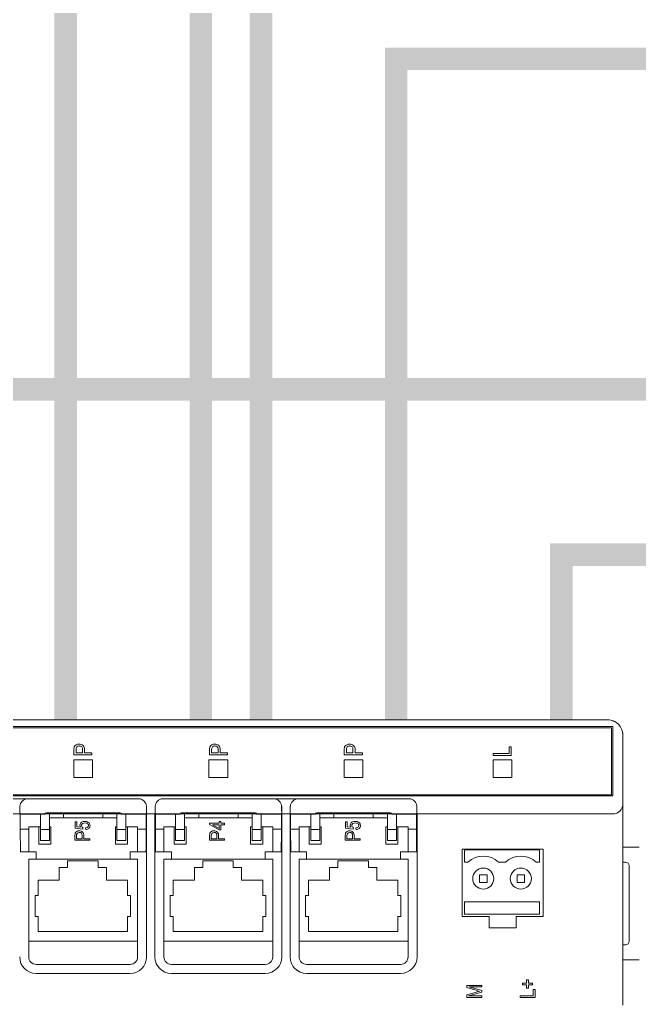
# Model space of a CAD drawing. Header units: inches. Extents: x 67248 to 85686, y -40174 to -31152.
# Drawn here: x 69497.6 to 69580.1, y -33457.1 to -33325.9 of the extents above; entities that cross this region are included whole.
import ezdxf

# ---------------------------------------------------------------- set-up
doc = ezdxf.new("R2010")
doc.units = ezdxf.units.IN
doc.header["$MEASUREMENT"] = 0
doc.layers.add('SI-TOPOLOGY-0.00', color=121, linetype='Continuous', lineweight=0)
doc.layers.add('SI-TOPOLOGY-Ethernet', color=7, linetype='Continuous', lineweight=13, true_color=0x3cf000)
doc.layers.add('SI-TOPOLOGY-FO-mm', color=7, linetype='Continuous', lineweight=13, true_color=0xff4d4d)

# ---------------------------------------------------------------- blocks, each defined once
blk = doc.blocks.new('SWITCHf')
for p, q in [((29.89, -135.45), (29.89, 98.29)), ((30.03, -135.25), (30.03, 98.09)), ((38.95, 98.09), (38.95, -135.25)), ((39.11, -135.13), (39.11, 97.97)), ((40, -134.75), (40, 97.59)), ((27.5, -135.62), (27.5, -1.36)), ((29.5, -54.34), (29.5, -57.49)), ((8.44, -57.66), (21.44, -57.66)), ((10.54, -72.16), (10.54, -57.66)), ((21.44, -57.66), (21.44, -58.66)), ((22.44, -56.55), (25.44, -56.52)), ((22.44, -56.56), (22.44, -56.55)), ((22.44, -58.66), (22.44, -56.56)), ((22.44, -56.56), (22.44, -56.56)), ((25.44, -57.66), (22.44, -57.66)), ((25.44, -56.52), (27.44, -56.52)), ((25.44, -57.66), (25.44, -56.52)), ((25.74, -57.66), (25.44, -57.66)), ((25.74, -57.66), (25.74, -59.21)), ((27.44, -56.49), (28.51, -56.49)), ((27.44, -56.52), (27.44, -56.49)), ((27.44, -59.21), (27.44, -56.52)), ((29.5, -72.34), (29.5, -57.49)), ((6.24, -71.16), (6.24, -58.66)), ((7.44, -71.16), (7.44, -58.66)), ((13.84, -58.91), (11.83, -58.91)), ((11.83, -58.91), (11.83, -70.82)), ((16.63, -58.51), (13.84, -58.51)), ((13.84, -58.51), (13.84, -58.91)), ((16.63, -58.91), (16.63, -58.51)), ((18.66, -58.91), (16.63, -58.91)), ((18.66, -61.72), (18.66, -58.91)), ((21.44, -58.66), (22.44, -58.66)), ((21.44, -71.16), (21.44, -58.66)), ((23.44, -59.01), (25.74, -59.01)), ((23.44, -60.61), (23.44, -59.01)), ((23.94, -60.41), (23.94, -59.21)), ((23.94, -59.21), (25.39, -59.21)), ((25.39, -60.41), (25.39, -59.21)), ((25.39, -59.21), (27.44, -59.21)), ((27.44, -59.81), (27.44, -59.21)), ((27.64, -60.01), (27.64, -60.41)), ((25.74, -60.61), (23.44, -60.61)), ((23.94, -60.41), (25.39, -60.41)), ((27.64, -60.41), (25.39, -60.41)), ((25.74, -60.41), (25.74, -60.61)), ((26.94, -62.3), (26.94, -60.41)), ((27.64, -62.3), (27.64, -60.41)), ((20.34, -61.72), (18.66, -61.72)), ((20.34, -62.83), (20.34, -61.72)), ((21.24, -62.83), (20.34, -62.83)), ((21.24, -66.9), (21.24, -62.83)), ((27.64, -62.3), (26.94, -62.3)), ((26.94, -67.53), (26.94, -62.3)), ((27.64, -64.91), (27.64, -62.3)), ((23.97, -63.8), (23.97, -65.8)), ((24.58, -63.8), (23.97, -63.8)), ((24.17, -64.03), (24.61, -64.03)), ((24.17, -64.76), (24.17, -64.03)), ((24.9, -63.84), (24.58, -63.8)), ((25.6, -63.83), (25.45, -64.85)), ((26.41, -63.83), (25.6, -63.83)), ((25.7, -64.55), (25.78, -64.06)), ((25.78, -64.06), (26.41, -64.06)), ((26.41, -64.06), (26.41, -63.83)), ((34.68, -63.66), (32.34, -63.66)), ((32.34, -63.66), (32.34, -66.16)), ((34.68, -66.16), (34.68, -63.66)), ((35.35, -63.68), (36.04, -63.68)), ((35.35, -66.08), (35.35, -63.68)), ((36.07, -63.96), (35.59, -63.96)), ((35.59, -63.96), (35.59, -64.83)), ((36.04, -63.68), (36.4, -63.72)), ((24.61, -64.76), (24.17, -64.76)), ((24.17, -65), (24.6, -65)), ((24.17, -65.8), (24.17, -65)), ((25.63, -65.23), (25.42, -65.26)), ((25.45, -64.85), (25.66, -64.88)), ((27.64, -67.53), (27.64, -64.91)), ((35.59, -64.83), (36.07, -64.83)), ((36.06, -65.11), (35.59, -65.11)), ((35.59, -65.11), (35.59, -66.08)), ((20.34, -68.01), (20.34, -66.9)), ((20.34, -66.9), (21.24, -66.9)), ((23.97, -65.8), (24.17, -65.8)), ((32.34, -66.16), (34.68, -66.16)), ((35.59, -66.08), (35.35, -66.08)), ((18.66, -70.82), (18.66, -68.01)), ((18.66, -68.01), (20.34, -68.01)), ((26.94, -69.41), (26.94, -67.53)), ((27.64, -67.53), (26.94, -67.53)), ((27.64, -69.41), (27.64, -67.53)), ((23.44, -69.21), (25.74, -69.21)), ((23.44, -70.81), (23.44, -69.21)), ((23.94, -69.41), (23.94, -70.61)), ((25.39, -69.41), (23.94, -69.41)), ((25.39, -69.41), (25.39, -70.61)), ((25.39, -69.41), (27.64, -69.41)), ((25.74, -69.21), (25.74, -69.41)), ((27.64, -69.41), (27.64, -69.81)), ((11.83, -70.82), (13.84, -70.82)), ((13.84, -70.82), (13.84, -71.21)), ((16.63, -71.21), (16.63, -70.82)), ((16.63, -70.82), (18.66, -70.82)), ((25.74, -70.81), (23.44, -70.81)), ((25.39, -70.61), (23.94, -70.61)), ((27.44, -70.61), (25.39, -70.61)), ((25.74, -70.61), (25.74, -72.16)), ((27.44, -70.01), (27.44, -70.61)), ((27.44, -73.3), (27.44, -70.61)), ((13.84, -71.21), (16.63, -71.21)), ((22.44, -71.16), (21.44, -71.16)), ((21.44, -71.16), (21.44, -72.16)), ((22.44, -73.27), (22.44, -71.16)), ((21.44, -72.16), (8.44, -72.16)), ((27.5, -73.36), (8.44, -73.36)), ((22.44, -72.16), (25.44, -72.16)), ((22.44, -73.27), (22.44, -73.28)), ((22.44, -73.27), (22.44, -73.27)), ((25.44, -73.3), (25.44, -72.16)), ((25.44, -72.16), (25.74, -72.16)), ((25.44, -73.3), (27.44, -73.3)), ((27.44, -73.34), (27.44, -73.3)), ((28.51, -73.34), (27.44, -73.34)), ((27.5, -74.46), (8.44, -74.46)), ((22.44, -74.56), (22.44, -74.55)), ((22.44, -76.66), (22.44, -74.56)), ((22.44, -74.56), (22.44, -74.56)), ((25.44, -74.52), (27.44, -74.52)), ((25.44, -75.66), (25.44, -74.52)), ((27.44, -74.49), (28.51, -74.49)), ((27.44, -74.52), (27.44, -74.49)), ((27.44, -77.21), (27.44, -74.52)), ((8.44, -75.66), (21.44, -75.66)), ((10.54, -90.16), (10.54, -75.66)), ((21.44, -75.66), (21.44, -76.66)), ((25.44, -75.66), (22.44, -75.66)), ((25.74, -75.66), (25.44, -75.66)), ((25.74, -75.66), (25.74, -77.21)), ((29.5, -90.34), (29.5, -75.49)), ((6.24, -89.16), (6.24, -76.66)), ((7.44, -89.16), (7.44, -76.66)), ((13.84, -76.91), (11.83, -76.91)), ((11.83, -76.91), (11.83, -88.82)), ((16.63, -76.51), (13.84, -76.51)), ((13.84, -76.51), (13.84, -76.91)), ((16.63, -76.91), (16.63, -76.51)), ((18.66, -76.91), (16.63, -76.91)), ((18.66, -79.72), (18.66, -76.91)), ((21.44, -76.66), (22.44, -76.66)), ((21.44, -89.16), (21.44, -76.66)), ((23.44, -77.01), (25.74, -77.01)), ((23.44, -78.61), (23.44, -77.01)), ((23.94, -78.41), (23.94, -77.21)), ((23.94, -77.21), (25.39, -77.21)), ((25.39, -78.41), (25.39, -77.21)), ((25.39, -77.21), (27.44, -77.21)), ((27.44, -77.81), (27.44, -77.21)), ((25.74, -78.61), (23.44, -78.61)), ((23.94, -78.41), (25.39, -78.41)), ((27.64, -78.41), (25.39, -78.41)), ((25.74, -78.41), (25.74, -78.61)), ((26.94, -80.3), (26.94, -78.41)), ((27.64, -78.01), (27.64, -78.41)), ((27.64, -80.3), (27.64, -78.41)), ((20.34, -79.72), (18.66, -79.72)), ((20.34, -80.83), (20.34, -79.72)), ((21.24, -80.83), (20.34, -80.83)), ((21.24, -84.9), (21.24, -80.83)), ((27.64, -80.3), (26.94, -80.3)), ((26.94, -85.53), (26.94, -80.3)), ((27.64, -82.91), (27.64, -80.3)), ((24.58, -81.74), (23.97, -81.74)), ((23.97, -81.74), (23.97, -83.74)), ((24.17, -81.97), (24.61, -81.97)), ((24.17, -82.7), (24.17, -81.97)), ((24.9, -81.77), (24.58, -81.74)), ((25.34, -83.01), (26.06, -81.71)), ((26.04, -82.11), (25.55, -83.01)), ((26.04, -83.01), (26.04, -82.11)), ((26.06, -81.71), (26.25, -81.71)), ((26.25, -81.71), (26.25, -83.01)), ((32.34, -81.66), (32.34, -84.16)), ((34.68, -81.66), (32.34, -81.66)), ((34.68, -84.16), (34.68, -81.66)), ((35.35, -81.73), (36.04, -81.73)), ((35.35, -84.13), (35.35, -81.73)), ((36.07, -82.01), (35.59, -82.01)), ((35.59, -82.01), (35.59, -82.88)), ((36.04, -81.73), (36.4, -81.78)), ((23.97, -83.74), (24.17, -83.74)), ((24.61, -82.7), (24.17, -82.7)), ((24.17, -83.74), (24.17, -82.93)), ((24.17, -82.93), (24.6, -82.93)), ((25.34, -83.24), (25.34, -83.01)), ((26.04, -83.24), (25.34, -83.24)), ((25.55, -83.01), (26.04, -83.01)), ((26.04, -83.74), (26.04, -83.24)), ((26.25, -83.74), (26.04, -83.74)), ((26.25, -83.01), (26.49, -83.01)), ((26.49, -83.24), (26.25, -83.24)), ((26.25, -83.24), (26.25, -83.74)), ((26.49, -83.01), (26.49, -83.24)), ((27.64, -85.53), (27.64, -82.91)), ((35.59, -82.88), (36.07, -82.88)), ((36.06, -83.16), (35.59, -83.16)), ((35.59, -83.16), (35.59, -84.13)), ((20.34, -86.01), (20.34, -84.9)), ((20.34, -84.9), (21.24, -84.9)), ((32.34, -84.16), (34.68, -84.16)), ((35.59, -84.13), (35.35, -84.13)), ((18.66, -88.82), (18.66, -86.01)), ((18.66, -86.01), (20.34, -86.01)), ((26.94, -87.41), (26.94, -85.53)), ((27.64, -85.53), (26.94, -85.53)), ((27.64, -87.41), (27.64, -85.53)), ((23.44, -88.81), (23.44, -87.21)), ((23.44, -87.21), (25.74, -87.21)), ((23.94, -87.41), (23.94, -88.61)), ((25.39, -87.41), (23.94, -87.41)), ((25.39, -87.41), (25.39, -88.61)), ((25.39, -87.41), (27.64, -87.41)), ((25.74, -87.21), (25.74, -87.41)), ((27.64, -87.41), (27.64, -87.81)), ((11.83, -88.82), (13.84, -88.82)), ((13.84, -88.82), (13.84, -89.21)), ((13.84, -89.21), (16.63, -89.21)), ((16.63, -89.21), (16.63, -88.82)), ((16.63, -88.82), (18.66, -88.82)), ((21.44, -89.16), (21.44, -90.16)), ((22.44, -89.16), (21.44, -89.16)), ((22.44, -91.27), (22.44, -89.16)), ((25.74, -88.81), (23.44, -88.81)), ((25.39, -88.61), (23.94, -88.61)), ((27.44, -88.61), (25.39, -88.61)), ((25.74, -88.61), (25.74, -90.16)), ((27.44, -88.01), (27.44, -88.61)), ((27.44, -91.3), (27.44, -88.61)), ((21.44, -90.16), (8.44, -90.16)), ((22.44, -90.16), (25.44, -90.16)), ((25.44, -91.3), (25.44, -90.16)), ((25.44, -90.16), (25.74, -90.16)), ((29.5, -90.34), (29.5, -93.49)), ((27.5, -91.36), (8.44, -91.36)), ((22.44, -91.27), (22.44, -91.28)), ((22.44, -91.27), (22.44, -91.27)), ((25.44, -91.3), (27.44, -91.3)), ((27.44, -91.34), (27.44, -91.3)), ((28.51, -91.34), (27.44, -91.34)), ((27.5, -92.46), (27.5, -91.36)), ((27.5, -92.46), (8.44, -92.46)), ((22.44, -92.55), (25.44, -92.52)), ((22.44, -92.56), (22.44, -92.55)), ((22.44, -94.66), (22.44, -92.56)), ((22.44, -92.56), (22.44, -92.56)), ((25.44, -92.52), (27.44, -92.52)), ((25.44, -93.66), (25.44, -92.52)), ((27.44, -92.49), (28.51, -92.49)), ((27.44, -92.52), (27.44, -92.49)), ((27.44, -95.21), (27.44, -92.52)), ((8.44, -93.66), (21.44, -93.66)), ((10.54, -108.16), (10.54, -93.66)), ((21.44, -93.66), (21.44, -94.66)), ((25.44, -93.66), (22.44, -93.66)), ((25.74, -93.66), (25.44, -93.66)), ((25.74, -93.66), (25.74, -95.21)), ((29.5, -108.34), (29.5, -93.49)), ((6.24, -107.16), (6.24, -94.66)), ((7.44, -107.16), (7.44, -94.66)), ((13.84, -94.91), (11.83, -94.91)), ((11.83, -94.91), (11.83, -106.82)), ((16.63, -94.51), (13.84, -94.51)), ((13.84, -94.51), (13.84, -94.91)), ((16.63, -94.91), (16.63, -94.51)), ((18.66, -94.91), (16.63, -94.91)), ((18.66, -97.72), (18.66, -94.91)), ((21.44, -94.66), (22.44, -94.66)), ((21.44, -107.16), (21.44, -94.66)), ((23.44, -95.01), (25.74, -95.01)), ((23.44, -96.61), (23.44, -95.01)), ((23.94, -96.41), (23.94, -95.21)), ((23.94, -95.21), (25.39, -95.21)), ((25.39, -96.41), (25.39, -95.21)), ((25.39, -95.21), (27.44, -95.21)), ((27.44, -95.81), (27.44, -95.21)), ((25.74, -96.61), (23.44, -96.61)), ((23.94, -96.41), (25.39, -96.41)), ((27.64, -96.41), (25.39, -96.41)), ((25.74, -96.41), (25.74, -96.61)), ((26.94, -98.3), (26.94, -96.41)), ((27.64, -96.01), (27.64, -96.41)), ((27.64, -98.3), (27.64, -96.41)), ((20.34, -97.72), (18.66, -97.72)), ((20.34, -98.83), (20.34, -97.72)), ((27.64, -98.3), (26.94, -98.3)), ((26.94, -103.53), (26.94, -98.3)), ((27.64, -100.91), (27.64, -98.3)), ((21.24, -98.83), (20.34, -98.83)), ((21.24, -102.9), (21.24, -98.83)), ((34.68, -99.66), (32.34, -99.66)), ((32.34, -99.66), (32.34, -102.16)), ((34.68, -102.16), (34.68, -99.66)), ((35.35, -99.68), (36.04, -99.68)), ((35.35, -102.08), (35.35, -99.68)), ((36.04, -99.68), (36.4, -99.72)), ((23.97, -99.8), (23.97, -101.8)), ((24.58, -99.8), (23.97, -99.8)), ((24.17, -100.03), (24.61, -100.03)), ((24.17, -100.76), (24.17, -100.03)), ((24.61, -100.76), (24.17, -100.76)), ((24.17, -101), (24.6, -101)), ((24.17, -101.8), (24.17, -101)), ((24.9, -99.84), (24.58, -99.8)), ((25.6, -99.83), (25.45, -100.85)), ((25.45, -100.85), (25.66, -100.88)), ((26.41, -99.83), (25.6, -99.83)), ((25.7, -100.55), (25.78, -100.06)), ((25.78, -100.06), (26.41, -100.06)), ((26.41, -100.06), (26.41, -99.83)), ((27.64, -103.53), (27.64, -100.91)), ((36.07, -99.96), (35.59, -99.96)), ((35.59, -99.96), (35.59, -100.83)), ((35.59, -100.83), (36.07, -100.83)), ((23.97, -101.8), (24.17, -101.8)), ((25.63, -101.23), (25.42, -101.26)), ((32.34, -102.16), (34.68, -102.16)), ((35.59, -102.08), (35.35, -102.08)), ((36.06, -101.11), (35.59, -101.11)), ((35.59, -101.11), (35.59, -102.08)), ((20.34, -104.01), (20.34, -102.9)), ((20.34, -102.9), (21.24, -102.9)), ((26.94, -105.41), (26.94, -103.53)), ((27.64, -103.53), (26.94, -103.53)), ((27.64, -105.41), (27.64, -103.53)), ((18.66, -106.82), (18.66, -104.01)), ((18.66, -104.01), (20.34, -104.01)), ((23.44, -105.21), (25.74, -105.21)), ((23.44, -106.81), (23.44, -105.21)), ((23.94, -105.41), (23.94, -106.61)), ((25.39, -105.41), (23.94, -105.41)), ((25.39, -105.41), (25.39, -106.61)), ((25.39, -105.41), (27.64, -105.41)), ((25.74, -105.21), (25.74, -105.41)), ((27.44, -106.01), (27.44, -106.61)), ((27.64, -105.41), (27.64, -105.81)), ((11.83, -106.82), (13.84, -106.82)), ((13.84, -106.82), (13.84, -107.21)), ((13.84, -107.21), (16.63, -107.21)), ((16.63, -107.21), (16.63, -106.82)), ((16.63, -106.82), (18.66, -106.82)), ((22.44, -107.16), (21.44, -107.16)), ((21.44, -107.16), (21.44, -108.16)), ((22.44, -109.27), (22.44, -107.16)), ((25.74, -106.81), (23.44, -106.81)), ((25.39, -106.61), (23.94, -106.61)), ((27.44, -106.61), (25.39, -106.61)), ((25.74, -106.61), (25.74, -108.16)), ((27.44, -109.3), (27.44, -106.61)), ((21.44, -108.16), (8.44, -108.16)), ((22.44, -108.16), (25.44, -108.16)), ((25.44, -109.3), (25.44, -108.16)), ((25.44, -108.16), (25.74, -108.16)), ((27.5, -109.36), (8.44, -109.36)), ((22.44, -109.27), (22.44, -109.28)), ((22.44, -109.27), (22.44, -109.27)), ((25.44, -109.3), (27.44, -109.3)), ((27.44, -109.34), (27.44, -109.3)), ((28.51, -109.34), (27.44, -109.34)), ((22.8, -115.35), (13.8, -115.35)), ((13.8, -115.35), (13.8, -118.95)), ((22.8, -126.15), (22.8, -115.35)), ((3.06, -115.97), (3.06, -117.97)), ((3.39, -115.97), (3.06, -115.97)), ((3.27, -116.23), (3.75, -117.97)), ((3.27, -117.97), (3.27, -116.23)), ((3.78, -117.39), (3.39, -115.97)), ((4.35, -115.97), (3.95, -117.36)), ((3.96, -117.97), (4.44, -116.32)), ((4.65, -115.97), (4.35, -115.97)), ((4.44, -116.32), (4.44, -117.97)), ((4.65, -117.97), (4.65, -115.97)), ((15.78, -115.68), (14.14, -115.68)), ((14.14, -115.68), (14.14, -125.68)), ((15.78, -125.68), (15.78, -115.68)), ((21.07, -115.68), (21.07, -116.14)), ((22.69, -115.68), (21.07, -115.68)), ((22.69, -125.68), (22.69, -115.68)), ((3.06, -117.97), (3.27, -117.97)), ((3.75, -117.97), (3.96, -117.97)), ((3.86, -117.68), (3.78, -117.39)), ((4.44, -117.97), (4.65, -117.97)), ((18.37, -117.68), (18.37, -118.68)), ((19.37, -117.68), (18.37, -117.68)), ((19.37, -118.68), (19.37, -117.68)), ((13.8, -118.95), (12.3, -118.95)), ((12.3, -118.95), (12.3, -122.55)), ((18.37, -118.68), (19.37, -118.68)), ((21.07, -120.22), (21.07, -121.14)), ((32.34, -119.5), (32.34, -122)), ((34.68, -119.5), (32.34, -119.5)), ((34.68, -122), (34.68, -119.5)), ((35.27, -119.49), (35.27, -121.89)), ((35.5, -119.49), (35.27, -119.49)), ((35.5, -121.61), (35.5, -119.49)), ((32.34, -122), (34.68, -122)), ((35.27, -121.89), (36.43, -121.89)), ((36.43, -121.61), (35.5, -121.61)), ((36.43, -121.89), (36.43, -121.61)), ((3.06, -125.07), (3.06, -123.07)), ((3.06, -123.07), (3.27, -123.07)), ((3.27, -123.07), (3.27, -124.84)), ((12.3, -122.55), (13.8, -122.55)), ((13.8, -122.55), (13.8, -126.15)), ((18.37, -122.68), (18.37, -123.68)), ((19.37, -122.68), (18.37, -122.68)), ((19.37, -123.68), (19.37, -122.68)), ((4.28, -124.19), (4.28, -123.95)), ((4.28, -123.95), (4.73, -123.95)), ((4.73, -124.19), (4.28, -124.19)), ((4.73, -123.95), (4.73, -123.41)), ((4.73, -123.41), (4.93, -123.41)), ((4.73, -124.73), (4.73, -124.19)), ((4.93, -123.41), (4.93, -123.95)), ((4.93, -123.95), (5.38, -123.95)), ((5.38, -124.19), (4.93, -124.19)), ((4.93, -124.19), (4.93, -124.73)), ((5.38, -123.95), (5.38, -124.19)), ((18.37, -123.68), (19.37, -123.68)), ((4.1, -125.07), (3.06, -125.07)), ((3.27, -124.84), (4.1, -124.84)), ((4.1, -124.84), (4.1, -125.07)), ((4.93, -124.73), (4.73, -124.73)), ((14.14, -125.68), (15.78, -125.68)), ((21.07, -125.22), (21.07, -125.68)), ((21.07, -125.68), (22.69, -125.68)), ((40, -125.25), (40, -134.75)), ((13.8, -126.15), (22.8, -126.15)), ((38.81, -135.45), (29.89, -135.45)), ((30.07, -135.25), (30.03, -135.25)), ((38.95, -135.25), (30.07, -135.25)), ((39.1, -135.45), (38.81, -135.45)), ((38, -136.75), (2, -136.75)), ((8.05, -138.95), (8.05, -136.75)), ((10.05, -137.1), (10.05, -136.75)), ((20.55, -137.6), (10.55, -137.6)), ((21.05, -136.75), (21.05, -137.1)), ((23.05, -136.75), (23.05, -138.95)), ((38, -136.75), (29.5, -136.75))]:
    blk.add_line(p, q)
at = {"flags": 128}
for points in [[(25.94, -65.62), (25.87, -65.61), (25.81, -65.58), (25.76, -65.55), (25.71, -65.49), (25.66, -65.38), (25.63, -65.23)], [(26, -64.48), (25.85, -64.5), (25.7, -64.55)], [(25.94, -64.68), (26.02, -64.69), (26.09, -64.72), (26.15, -64.77), (26.2, -64.83), (26.26, -64.98), (26.28, -65.13)], [(25.94, -65.83), (26.06, -65.81), (26.18, -65.77), (26.27, -65.7), (26.35, -65.59), (26.46, -65.37), (26.49, -65.12)], [(26.28, -65.13), (26.26, -65.3), (26.2, -65.45), (26.15, -65.52), (26.09, -65.57), (26.02, -65.61), (25.94, -65.62)], [(26, -100.48), (25.85, -100.5), (25.7, -100.55)], [(25.94, -100.68), (26.02, -100.69), (26.09, -100.72), (26.15, -100.77), (26.2, -100.83), (26.26, -100.98), (26.28, -101.13)], [(25.94, -101.62), (25.87, -101.61), (25.81, -101.58), (25.76, -101.55), (25.71, -101.49), (25.66, -101.38), (25.63, -101.23)], [(25.94, -101.83), (26.06, -101.81), (26.18, -101.77), (26.27, -101.7), (26.35, -101.59), (26.46, -101.37), (26.49, -101.12)], [(26.28, -101.13), (26.26, -101.3), (26.2, -101.45), (26.15, -101.52), (26.09, -101.57), (26.02, -101.61), (25.94, -101.62)], [(39.11, -135.13), (39.1, -135.3), (39.1, -135.45)], [(27.5, -135.63), (27.5, -135.63), (27.5, -135.62)]]:
    blk.add_lwpolyline(points, dxfattribs=at)
for centre in [(18.87, -118.18), (18.87, -123.18)]:
    blk.add_circle(centre, 1.4)
for centre, radius, start, end in [((8.44, -58.66), 2.2, 90, 180), ((8.44, -58.66), 1, 90, 180), ((28.29, -45.29), 11.2, 265.9284, 271.083), ((28.43, -57.56), 1.07, 3.7315, 85.8937), ((27.44, -60.01), 0.2, 0, 90), ((24.67, -64.36), 0.333, 354.7426, 101.8249), ((24.68, -64.33), 0.54, 354.5743, 65.0634), ((36.14, -64.34), 0.384, 352.553, 100.1454), ((36.11, -64.3), 0.646, 353.4311, 62.9154), ((24.66, -64.44), 0.558, 263.6419, 6.2071), ((24.66, -64.42), 0.345, 261.2292, 4.9505), ((25.96, -65.29), 0.541, 176.7218, 267.4232), ((25.95, -65.01), 0.324, 92.2659, 157.0482), ((25.93, -65.03), 0.559, 350.892, 83.4236), ((36.11, -64.46), 0.649, 265.6417, 8.0872), ((36.12, -64.43), 0.398, 262.8329, 7.2261), ((27.44, -69.81), 0.2, 270, 0), ((8.44, -71.16), 2.2, 180, 270), ((8.44, -71.16), 1, 180, 270), ((24.71, 14.8), 88.1, 268.5244, 270.4755), ((28.29, -84.53), 11.2, 88.9175, 94.0709), ((28.42, -72.26), 1.08, 274.3423, 356.0325), ((8.44, -76.66), 2.2, 90, 180), ((24.71, -162.63), 88.11, 89.5245, 91.4755), ((28.29, -63.29), 11.2, 265.9287, 271.0828), ((28.43, -75.56), 1.07, 3.7315, 85.8936), ((8.44, -76.66), 1, 90, 180), ((27.44, -78.01), 0.2, 0, 90), ((24.66, -82.38), 0.558, 263.6422, 6.2069), ((24.67, -82.3), 0.333, 354.7426, 101.8248), ((24.66, -82.36), 0.345, 261.2293, 4.9504), ((24.68, -82.26), 0.54, 354.5742, 65.0636), ((36.11, -82.52), 0.649, 265.6416, 8.0871), ((36.14, -82.39), 0.384, 352.5531, 100.1453), ((36.12, -82.49), 0.398, 262.8328, 7.2263), ((36.11, -82.35), 0.646, 353.4311, 62.9155), ((27.44, -87.81), 0.2, 270, 0), ((8.44, -89.16), 2.2, 180, 270), ((8.44, -89.16), 1, 180, 270), ((28.42, -90.26), 1.08, 274.3424, 356.0325), ((24.71, -3.2), 88.1, 268.5244, 270.4755), ((28.29, -102.53), 11.2, 88.9172, 94.0712), ((8.44, -94.66), 2.2, 90, 180), ((28.29, -81.29), 11.2, 265.9284, 271.083), ((28.43, -93.56), 1.07, 3.7315, 85.8937), ((8.44, -94.66), 1, 90, 180), ((27.44, -96.01), 0.2, 0, 90), ((24.66, -100.44), 0.558, 263.6419, 6.2071), ((24.67, -100.36), 0.333, 354.7426, 101.8249), ((24.66, -100.42), 0.345, 261.2292, 4.9505), ((24.68, -100.33), 0.54, 354.5743, 65.0634), ((25.95, -101.01), 0.324, 92.2659, 157.0482), ((25.93, -101.03), 0.559, 350.892, 83.4236), ((36.11, -100.46), 0.649, 265.6417, 8.0872), ((36.14, -100.34), 0.384, 352.553, 100.1454), ((36.12, -100.43), 0.398, 262.8329, 7.2261), ((36.11, -100.3), 0.646, 353.4311, 62.9154), ((25.96, -101.29), 0.541, 176.7218, 267.4232), ((27.44, -105.81), 0.2, 270, 0), ((8.44, -107.16), 2.2, 180, 270), ((8.44, -107.16), 1, 180, 270), ((28.42, -108.26), 1.08, 274.3423, 356.0325), ((24.71, -21.2), 88.1, 268.5244, 270.4755), ((28.29, -120.53), 11.2, 88.9175, 94.0709), ((18.87, -118.18), 3, 317.1666, 42.8334), ((26.22, -123.82), 23.19, 163.8251, 164.6482), ((18.87, -123.18), 3, 317.1666, 42.8334), ((38, -134.75), 2, 270, 0), ((38, -134.75), 2, 269.9993, 0.0006), ((28.75, -135.49), 1.26, 186.5138, 267.0707), ((10.55, -137.1), 0.5, 180, 270), ((20.55, -137.1), 0.5, 270, 0)]:
    blk.add_arc(centre, radius, start, end)

msp = doc.modelspace()

# ---------------------------------------------------------------- linework, layer by layer
at = {"layer": 'SI-TOPOLOGY-Ethernet', "const_width": 3}
for points in [[(69724.41, -32671.14), (69724.41, -32943.14), (69503.75, -32943.14), (69503.75, -33419.14)], [(70248.69, -32671.14), (70248.69, -33331.14), (69547.75, -33331.14), (69547.75, -33419.14)], [(70046.52, -33199.14), (70046.52, -33283.14), (69521.75, -33283.14), (69521.75, -33419.14)], [(70073.75, -33199.14), (70073.75, -33291.14), (69529.75, -33291.14), (69529.75, -33419.14)]]:
    msp.add_lwpolyline(points, dxfattribs=at)
at = {"layer": 'SI-TOPOLOGY-FO-mm', "const_width": 3}
for points in [[(69026.62, -33419.14), (69026.62, -33375.14), (71038.46, -33375.14), (71038.46, -33419.14)], [(71597.8, -33419.14), (71597.64, -33397.14), (69569.75, -33397.14), (69569.75, -33419.14)]]:
    msp.add_lwpolyline(points, dxfattribs=at)

# ---------------------------------------------------------------- block references
at = {"layer": 'SI-TOPOLOGY-0.00', "rotation": 89.99999999999197}
msp.add_blockref('SWITCHf', (69441.17, -33459.14), dxfattribs=at)

doc.saveas('drawing.dxf')
